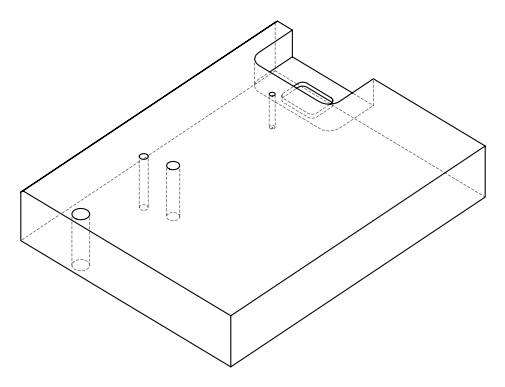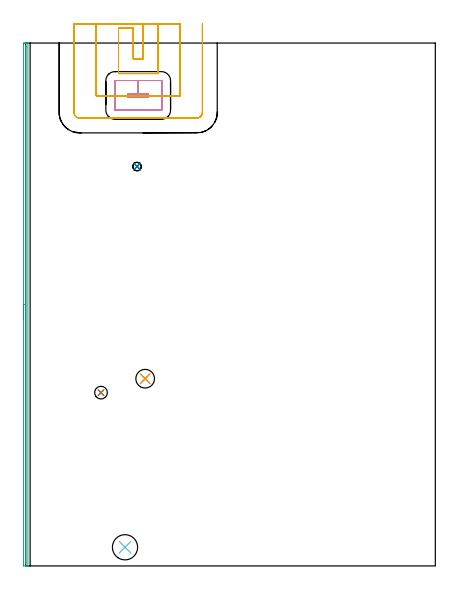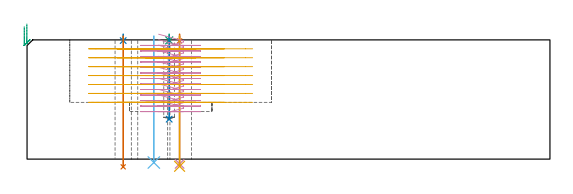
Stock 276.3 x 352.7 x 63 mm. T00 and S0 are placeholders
(PLAN: 11 operations, 8 tool changes, 22.9 min)
(1 SPOT_DRILL | STEP1HOLE | NXT0321_9005460120000 | 0.03 min | 2 mm3)
(2 SPOT_DRILL_1 | STEP1HOLE_2 | NXT0321_9005460120000 | 0.03 min | 1 mm3)
(3 SPOT_DRILL_2 | STEP1POCKET | NXT0321_9005460120000 | 0.03 min | 1 mm3)
(4 DRILL_THROUGH_HOLE_INTO_CENTER | STEP1HOLE | NXT0301_028 | 0.27 min | 1589 mm3)
(5 DRILL_TO_ENLARGE_THROUGH_HOLE | STEP1HOLE | NXT0301_097 | 0.28 min | 6247 mm3)
(6 INDEXABLE_INSERT_DRILL_THROUGH_HOLE_FROM_SOLID | STEP1HOLE_1 | NXT0302_005 | 0.27 min | 14278 mm3)
(7 DRILL_THROUGH_HOLE_INTO_CENTER_1 | STEP1HOLE_2 | UGT0301_202 | 0.28 min | 3642 mm3)
(8 DRILL_BLIND_HOLE_INTO_CENTER | STEP1POCKET | NXT0301_028 | 0.18 min | 1038 mm3)
(9 AREA_MILL | FG_CHAMFER_SURFACE | UGT0205_001 | 5.78 min | 1589 mm3)
(10 MILL_RECTANGULAR_POCKET | POCKET_RECTANGULAR_STRAIGHT | NXT0201_011 | Follow Part, ap 3, ae 75% | 4.97 min | 51853 mm3)
(11 MILL_SLOT | SLOT_PARTIAL_RECTANGULAR | UGT0201_094 | Follow Part, ap 5, ae 75% | 10.76 min | 165338 mm3)
(TOOL NXT0321_9005460120000 | NC Spot Drill, 142deg, 12mm, Carbide, Uncoated | D12 PA142 FL30 Z2)
(TOOL NXT0301_028 | Carbide Drill 5.7mm [860.1-0570-046A1-MM 2214] | D5.7 PA140 FL70 Z2)
(TOOL NXT0301_097 | Carbide Drill 12.6mm [860.1-1260-063A1-MM 2214] | D12.6 PA140 FL77 Z2)
(TOOL NXT0302_005 | Index. Insert Drill 17mm [880-D1700L20-05] | D17 PA176 FL85 Z2)
(TOOL UGT0301_202 | Twist Drill 8.6 mm | D8.6 PA118 FL80 Z2)
(TOOL UGT0205_001 | Chamfer Mill 20 x 3 x 45 deg. | D20 FL50 Z2)
(TOOL NXT0201_011 | ENDMILL 12mm [2P460-1200-NA 1630] | D12 FL38 Z6)
(TOOL UGT0201_094 | End mill 20 mm | D20 FL38 Z4)
(OP 1 SPOT_DRILL)
G17 G21 G94 G90
T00 M6
G54
G17 G0 G90 X80.6 Y126.3 S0 M3
G43 Z73. H0
G94 G81 G98 Z62.449 F250. R66.
G80
M5
M2
(OP 2 SPOT_DRILL_1)
G17 G21 G94 G90
T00 M6
G54
G17 G0 G90 X50.8 Y116.9 S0 M3
G43 Z73. H0
G94 G81 G98 Z62.63 F250. R66.
G80
M5
M2
(OP 3 SPOT_DRILL_2)
G17 G21 G94 G90
T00 M6
G54
G17 G0 G90 X75.1 Y269.4 S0 M3
G43 Z73. H0
G94 G81 G98 Z62.75 F250. R66.
G80
M5
M2
(OP 4 DRILL_THROUGH_HOLE_INTO_CENTER)
G17 G21 G94 G90
T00 M6
G54
G17 G0 G90 X80.6 Y126.3 S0 M3
G43 Z73. H1
G94 G73 G98 Z-2.537 F250. Q5.461 R65.
G80
M5
M2
(OP 5 DRILL_TO_ENLARGE_THROUGH_HOLE)
G17 G21 G94 G90
T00 M6
G54
G17 G0 G90 X80.6 Y126.3 S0 M3
G43 Z73. H1
G94 G73 G98 Z-3.793 F250. Q11.132 R65.
G80
M5
M2
(OP 6 INDEXABLE_INSERT_DRILL_THROUGH_HOLE_FROM_SOLID)
G17 G21 G94 G90
T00 M6
G54
G17 G0 G90 X67. Y12.6 S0 M3
G43 Z73. H1
G94 G81 G98 Z-1.797 F250. R65.
G80
M5
M2
(OP 7 DRILL_THROUGH_HOLE_INTO_CENTER_1)
G17 G21 G94 G90
T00 M6
G54
G17 G0 G90 X50.8 Y116.9 S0 M3
G43 Z73. H0
G94 G73 G98 Z-4.084 F250. Q8.385 R65.
G80
M5
M2
(OP 8 DRILL_BLIND_HOLE_INTO_CENTER)
G17 G21 G94 G90
T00 M6
G54
G17 G0 G90 X75.1 Y269.4 S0 M3
G43 Z73. H1
G94 G81 G98 Z21.1 F250. R65.
G80
M5
M2
(OP 9 AREA_MILL)
G17 G21 G94 G90
T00 M6
G54
G17 G0 G90 X-1.5 Y166.35 S1061 M3
G43 Z73. H0
Z70.
G94 G1 Y166.388 Z69.129 F250.
Y166.502 Z68.264
Y166.691 Z67.412
Y166.953 Z66.58
Y167.287 Z65.774
Y167.69 Z65.
Y168.158 Z64.264
Y168.69 Z63.572
Y169.279 Z62.929
Y169.922 Z62.34
Y170.614 Z61.809
Y171.35 Z61.34
Y172.124 Z60.937
Y172.93 Z60.603
Y173.762 Z60.341
Y174.613 Z60.152
Y175.478 Z60.038
Y176.35 Z60.
Y352.069
X-1.499 Y352.213 Z60.001
X-1.491 Y352.698 Z60.005
X-1.258 Y352.7 Z60.239
X-0.893 Z60.604
X-0.366 Z61.13
X0. Z61.495
X0.732 Z62.232
X1.002 Z62.501
X1.436 Y352.693 Z62.928
X1.497 Y352.69 Z62.988
X1.5 Y352.517 Z63.
Y0.183
X1.497 Y0.01 Z62.988
X1.436 Y0.007 Z62.928
X1.002 Y0. Z62.501
X0.732 Z62.232
X0. Z61.495
X-1.259 Z60.238
X-1.491 Y0.002 Z60.005
X-1.5 Y0.488 Z60.
Y176.35
X-0.086 Z61.414
X-0.085 Y350.366 Z61.415
X-0.084 Y350.453 Z61.416
X-0.079 Y350.623 Z61.421
X-0.072 Y350.691 Z61.428
X-0.052 Y350.694 Z61.448
X0. Y350.697 Z61.5
X0.06 Y350.696 Z61.56
X0.075 Y350.692 Z61.575
X0.079 Y350.689 Z61.579
X0.081 Y350.653 Z61.581
X0.084 Y350.539 Z61.584
X0.086 Y350.367 Z61.586
Y350.281
X0.085 Y2.334 Z61.585
X0.084 Y2.247 Z61.584
X0.079 Y2.077 Z61.579
X0.072 Y2.009 Z61.572
X0.052 Y2.006 Z61.552
X0. Y2.003 Z61.5
X-0.06 Y2.004 Z61.44
X-0.075 Y2.008 Z61.425
X-0.079 Y2.011 Z61.421
X-0.081 Y2.047 Z61.419
X-0.084 Y2.161 Z61.416
X-0.086 Y2.505 Z61.414
Y176.35
Y177.222 Z61.452
Y178.086 Z61.566
Y178.938 Z61.755
Y179.77 Z62.017
Y180.576 Z62.351
Y181.35 Z62.754
Y182.086 Z63.223
Y182.778 Z63.754
Y183.421 Z64.343
Y184.01 Z64.986
Y184.541 Z65.679
Y185.01 Z66.414
Y185.413 Z67.188
Y185.747 Z67.994
Y186.009 Z68.826
Y186.198 Z69.678
Y186.312 Z70.543
Y186.35 Z71.414
G0 Z73.
M5
M2
(OP 10 MILL_RECTANGULAR_POCKET)
G17 G21 G94 G90
T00 M6
G54
G17 G0 G90 X69.524 Y316.3 S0 M3
G43 Z73. H1
Z66.
G94 G1 X82.7 Z62.469 F250.
Y318.4 Z61.907
X75.9 Z60.085
X69.1 F500.
Y316.3
X82.7
Y318.4
X75.9
Y327.4
X60.2
X60.145 Y327.395
X60.105 Y327.355
X60.1 Y327.3
Y307.4
X60.105 Y307.345
X60.145 Y307.305
X60.2 Y307.3
X91.6
X91.655 Y307.305
X91.695 Y307.345
X91.7 Y307.4
Y327.3
X91.695 Y327.355
X91.655 Y327.395
X91.6 Y327.4
X75.9
X74.9
G0 X69.524 Y316.3 Z63.085
G1 X82.7 Z59.554 F250.
Y318.4 Z58.991
X75.9 Z57.169
X69.1 F500.
Y316.3
X82.7
Y318.4
X75.9
Y327.4
X60.2
X60.145 Y327.395
X60.105 Y327.355
X60.1 Y327.3
Y307.4
X60.105 Y307.345
X60.145 Y307.305
X60.2 Y307.3
X91.6
X91.655 Y307.305
X91.695 Y307.345
X91.7 Y307.4
Y327.3
X91.695 Y327.355
X91.655 Y327.395
X91.6 Y327.4
X75.9
X74.9
G0 X69.524 Y316.3 Z60.169
G1 X82.7 Z56.639 F250.
Y318.4 Z56.076
X75.9 Z54.254
X69.1 F500.
Y316.3
X82.7
Y318.4
X75.9
Y327.4
X60.2
X60.145 Y327.395
X60.105 Y327.355
X60.1 Y327.3
Y307.4
X60.105 Y307.345
X60.145 Y307.305
X60.2 Y307.3
X91.6
X91.655 Y307.305
X91.695 Y307.345
X91.7 Y307.4
Y327.3
X91.695 Y327.355
X91.655 Y327.395
X91.6 Y327.4
X75.9
X74.9
G0 X69.524 Y316.3 Z57.254
G1 X82.7 Z53.723 F250.
Y318.4 Z53.16
X75.9 Z51.338
X69.1 F500.
Y316.3
X82.7
Y318.4
X75.9
Y327.4
X60.2
X60.145 Y327.395
X60.105 Y327.355
X60.1 Y327.3
Y307.4
X60.105 Y307.345
X60.145 Y307.305
X60.2 Y307.3
X91.6
X91.655 Y307.305
X91.695 Y307.345
X91.7 Y307.4
Y327.3
X91.695 Y327.355
X91.655 Y327.395
X91.6 Y327.4
X75.9
X74.9
G0 X69.524 Y316.3 Z54.338
G1 X82.7 Z50.808 F250.
Y318.4 Z50.245
X75.9 Z48.423
X69.1 F500.
Y316.3
X82.7
Y318.4
X75.9
Y327.4
X60.2
X60.145 Y327.395
X60.105 Y327.355
X60.1 Y327.3
Y307.4
X60.105 Y307.345
X60.145 Y307.305
X60.2 Y307.3
X91.6
X91.655 Y307.305
X91.695 Y307.345
X91.7 Y307.4
Y327.3
X91.695 Y327.355
X91.655 Y327.395
X91.6 Y327.4
X75.9
X74.9
G0 X69.524 Y316.3 Z51.423
G1 X82.7 Z47.892 F250.
Y318.4 Z47.33
X75.9 Z45.508
X69.1 F500.
Y316.3
X82.7
Y318.4
X75.9
Y327.4
X60.2
X60.145 Y327.395
X60.105 Y327.355
X60.1 Y327.3
Y307.4
X60.105 Y307.345
X60.145 Y307.305
X60.2 Y307.3
X91.6
X91.655 Y307.305
X91.695 Y307.345
X91.7 Y307.4
Y327.3
X91.695 Y327.355
X91.655 Y327.395
X91.6 Y327.4
X75.9
X74.9
G0 X69.524 Y316.3 Z48.508
G1 X82.7 Z44.977 F250.
Y318.4 Z44.414
X75.9 Z42.592
X69.1 F500.
Y316.3
X82.7
Y318.4
X75.9
Y327.4
X60.2
X60.145 Y327.395
X60.105 Y327.355
X60.1 Y327.3
Y307.4
X60.105 Y307.345
X60.145 Y307.305
X60.2 Y307.3
X91.6
X91.655 Y307.305
X91.695 Y307.345
X91.7 Y307.4
Y327.3
X91.695 Y327.355
X91.655 Y327.395
X91.6 Y327.4
X75.9
X74.9
G0 X69.524 Y316.3 Z45.592
G1 X82.7 Z42.062 F250.
Y318.4 Z41.499
X75.9 Z39.677
X69.1 F500.
Y316.3
X82.7
Y318.4
X75.9
Y327.4
X60.2
X60.145 Y327.395
X60.105 Y327.355
X60.1 Y327.3
Y307.4
X60.105 Y307.345
X60.145 Y307.305
X60.2 Y307.3
X91.6
X91.655 Y307.305
X91.695 Y307.345
X91.7 Y307.4
Y327.3
X91.695 Y327.355
X91.655 Y327.395
X91.6 Y327.4
X75.9
X74.9
G0 X69.524 Y316.3 Z42.677
G1 X82.7 Z39.146 F250.
Y318.4 Z38.584
X75.9 Z36.762
X69.1 F500.
Y316.3
X82.7
Y318.4
X75.9
Y327.4
X60.2
X60.145 Y327.395
X60.105 Y327.355
X60.1 Y327.3
Y307.4
X60.105 Y307.345
X60.145 Y307.305
X60.2 Y307.3
X91.6
X91.655 Y307.305
X91.695 Y307.345
X91.7 Y307.4
Y327.3
X91.695 Y327.355
X91.655 Y327.395
X91.6 Y327.4
X75.9
X74.9
G0 X69.524 Y316.3 Z39.762
G1 X82.7 Z36.231 F250.
Y318.4 Z35.668
X75.9 Z33.846
X69.1 F500.
Y316.3
X82.7
Y318.4
X75.9
Y327.4
X60.2
X60.145 Y327.395
X60.105 Y327.355
X60.1 Y327.3
Y307.4
X60.105 Y307.345
X60.145 Y307.305
X60.2 Y307.3
X91.6
X91.655 Y307.305
X91.695 Y307.345
X91.7 Y307.4
Y327.3
X91.695 Y327.355
X91.655 Y327.395
X91.6 Y327.4
X75.9
X74.9
G0 X69.524 Y316.3 Z36.846
G1 X82.7 Z33.316 F250.
Y318.4 Z32.753
X75.9 Z30.931
X69.1 F500.
Y316.3
X82.7
Y318.4
X75.9
Y327.4
X60.2
X60.145 Y327.395
X60.105 Y327.355
X60.1 Y327.3
Y307.4
X60.105 Y307.345
X60.145 Y307.305
X60.2 Y307.3
X91.6
X91.655 Y307.305
X91.695 Y307.345
X91.7 Y307.4
Y327.3
X91.695 Y327.355
X91.655 Y327.395
X91.6 Y327.4
X75.9
X74.9
G0 X69.524 Y316.3 Z33.931
G1 X82.7 Z30.4 F250.
Y318.4 Z29.837
X75.9 Z28.015
X69.1 F500.
Y316.3
X82.7
Y318.4
X75.9
Y327.4
X60.2
X60.145 Y327.395
X60.105 Y327.355
X60.1 Y327.3
Y307.4
X60.105 Y307.345
X60.145 Y307.305
X60.2 Y307.3
X91.6
X91.655 Y307.305
X91.695 Y307.345
X91.7 Y307.4
Y327.3
X91.695 Y327.355
X91.655 Y327.395
X91.6 Y327.4
X75.9
X74.9
G0 X69.524 Y316.3 Z31.015
G1 X82.7 Z27.485 F250.
Y318.4 Z26.922
X75.9 Z25.1
X69.1 F500.
Y316.3
X82.7
Y318.4
X75.9
Y327.4
X60.2
X60.145 Y327.395
X60.105 Y327.355
X60.1 Y327.3
Y307.4
X60.105 Y307.345
X60.145 Y307.305
X60.2 Y307.3
X91.6
X91.655 Y307.305
X91.695 Y307.345
X91.7 Y307.4
Y327.3
X91.695 Y327.355
X91.655 Y327.395
X91.6 Y327.4
X75.9
X74.9
G0 Z73.
M5
M2
(OP 11 MILL_SLOT)
G17 G21 G94 G90
T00 M6
G54
G17 G0 G90 X79.2 Y365.7 S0 M3
G43 Z73. H0
Z58.286
G94 G1 Y362.7 F250.
Y342.1 F500.
X72.6
Y362.7
X62.6
Y332.1
X89.2
Y362.7
Y365.7 F250.
X47.6
Y362.7
Y317.1 F500.
X64.1
X67.1 F250.
X84.7 F500.
X87.7 F250.
X104.2 F500.
Y362.7
Y365.7 F250.
X32.6
Y362.7
Y305.9 F500.
G3 X36.4 Y302.1 R3.8
G1 X115.4
G3 X119.2 Y305.9 R3.8
G1 Y362.7
Y365.7 F250.
G0 X79.2 Z53.571
G1 Y362.7
Y342.1 F500.
X72.6
Y362.7
X62.6
Y332.1
X89.2
Y362.7
Y365.7 F250.
X47.6
Y362.7
Y317.1 F500.
X64.1
X67.1 F250.
X84.7 F500.
X87.7 F250.
X104.2 F500.
Y362.7
Y365.7 F250.
X32.6
Y362.7
Y305.9 F500.
G3 X36.4 Y302.1 R3.8
G1 X115.4
G3 X119.2 Y305.9 R3.8
G1 Y362.7
Y365.7 F250.
G0 X79.2 Z48.857
G1 Y362.7
Y342.1 F500.
X72.6
Y362.7
X62.6
Y332.1
X89.2
Y362.7
Y365.7 F250.
X47.6
Y362.7
Y317.1 F500.
X64.1
X67.1 F250.
X84.7 F500.
X87.7 F250.
X104.2 F500.
Y362.7
Y365.7 F250.
X32.6
Y362.7
Y305.9 F500.
G3 X36.4 Y302.1 R3.8
G1 X115.4
G3 X119.2 Y305.9 R3.8
G1 Y362.7
Y365.7 F250.
G0 X79.2 Z44.143
G1 Y362.7
Y342.1 F500.
X72.6
Y362.7
X62.6
Y332.1
X89.2
Y362.7
Y365.7 F250.
X47.6
Y362.7
Y317.1 F500.
X64.1
X67.1 F250.
X84.7 F500.
X87.7 F250.
X104.2 F500.
Y362.7
Y365.7 F250.
X32.6
Y362.7
Y305.9 F500.
G3 X36.4 Y302.1 R3.8
G1 X115.4
G3 X119.2 Y305.9 R3.8
G1 Y362.7
Y365.7 F250.
G0 X79.2 Z39.429
G1 Y362.7
Y342.1 F500.
X72.6
Y362.7
X62.6
Y332.1
X89.2
Y362.7
Y365.7 F250.
X47.6
Y362.7
Y317.1 F500.
X64.1
X67.1 F250.
X84.7 F500.
X87.7 F250.
X104.2 F500.
Y362.7
Y365.7 F250.
X32.6
Y362.7
Y305.9 F500.
G3 X36.4 Y302.1 R3.8
G1 X115.4
G3 X119.2 Y305.9 R3.8
G1 Y362.7
Y365.7 F250.
G0 X79.2 Z34.714
G1 Y362.7
Y342.1 F500.
X72.6
Y362.7
X62.6
Y332.1
X89.2
Y362.7
Y365.7 F250.
X47.6
Y362.7
Y317.1 F500.
X64.1
X67.1 F250.
X84.7 F500.
X87.7 F250.
X104.2 F500.
Y362.7
Y365.7 F250.
X32.6
Y362.7
Y305.9 F500.
G3 X36.4 Y302.1 R3.8
G1 X115.4
G3 X119.2 Y305.9 R3.8
G1 Y362.7
Y365.7 F250.
G0 X79.2 Z30.
G1 Y362.7
Y342.1 F500.
X72.6
Y362.7
X62.6
Y332.1
X89.2
Y362.7
Y365.7 F250.
X47.6
Y362.7
Y317.1 F500.
X64.1
X67.1 F250.
X84.7 F500.
X87.7 F250.
X104.2 F500.
Y362.7
Y365.7 F250.
X32.6
Y362.7
Y305.9 F500.
G3 X36.4 Y302.1 R3.8
G1 X115.4
G3 X119.2 Y305.9 R3.8
G1 Y362.7
Y365.7 F250.
G0 Z73.
M5
M2
